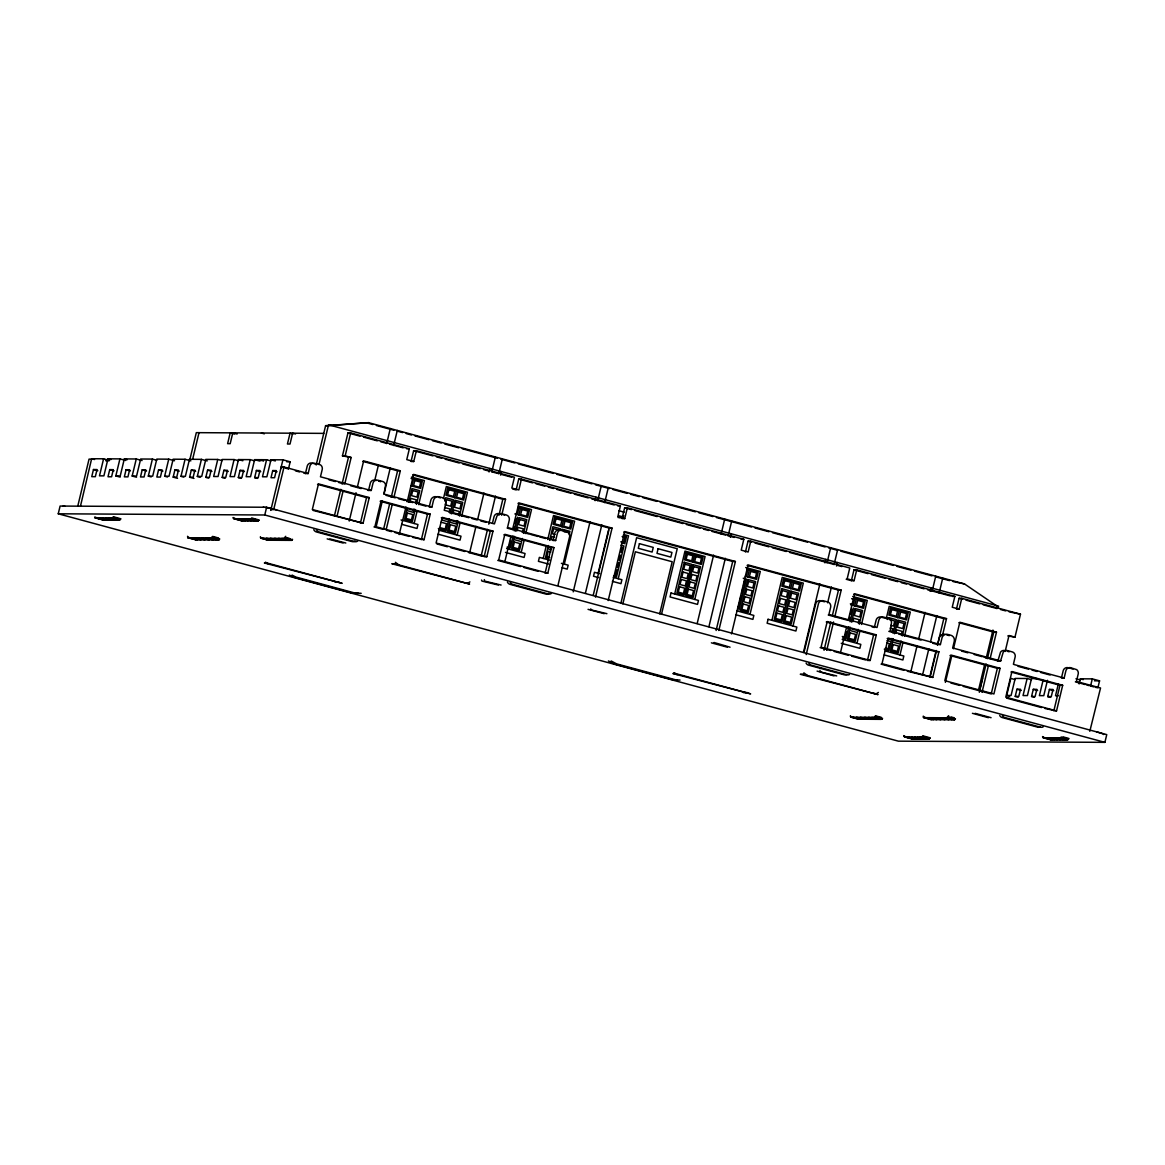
<?xml version="1.0" encoding="UTF-8"?>
<svg xmlns="http://www.w3.org/2000/svg" width="1165" height="1165" viewBox="0 0 1165 1165"><rect width="100%" height="100%" fill="white"/><g stroke="black" fill="none" stroke-linecap="round" stroke-linejoin="round"><path stroke-width="1.5" d="M618.295 517.726L618.921 515.818L622.401 516.648M622.591 517.857L619.853 517.216L619.736 517.974M481.524 580.024L481.931 581.073L498.387 585.034M590.772 608.873L591.179 609.921L606.892 613.678M623.173 516.59L623.814 515.789M58.25 513.794L60.099 506.061L266.625 507.256L1106.75 734.62L1104.901 742.353L898.375 741.158L58.25 513.794L264.775 514.988L1104.901 742.353M77.837 505.858L89.05 459.126L91.758 459.141M80.531 505.872L91.642 458.733L103.583 458.792L109.394 460.364M93.462 469.539L91.758 476.66L95.326 476.689L97.044 469.553L93.462 469.539L97.831 470.718M103.583 458.792L99.491 475.844L103.889 475.859L107.981 458.821L119.922 458.894L125.733 460.466M109.728 469.626L108.01 476.762L111.592 476.776L113.296 469.655L109.728 469.626L114.083 470.806M120.184 477.111L115.83 475.932L119.922 458.894M142.072 460.554L136.261 458.981L124.32 458.908L120.228 475.961L115.83 475.932M126.068 469.728L124.349 476.849L127.932 476.878L129.635 469.743L126.068 469.728L130.422 470.908M136.523 477.213L132.169 476.034L136.261 458.981M142.203 469.815L140.499 476.951L144.067 476.966L145.771 469.844L142.203 469.815L146.572 470.995M151.217 476.907L148.305 476.121L152.397 459.083L156.765 460.262M158.542 469.917L156.838 477.038L160.406 477.068L162.11 469.932L158.542 469.917L162.911 471.097M167.556 477.009L164.644 476.223L168.736 459.17L174.546 460.743M173.177 477.14L174.881 470.005L178.449 470.019L176.745 477.155L173.177 477.14L177.531 478.32M183.895 477.097L180.983 476.31L185.075 459.272L190.885 460.845M189.575 460.757L196.317 432.652L323.783 433.38M192.706 459.01L199.026 432.666M189.589 477.228L191.308 470.107L194.875 470.121L193.157 477.257L189.589 477.228L193.958 478.407M200.234 477.199L197.322 476.412L201.414 459.36L207.224 460.932M205.856 477.33L207.559 470.194L211.127 470.209L209.423 477.344L205.856 477.33L208.753 478.116M222.122 460.641L217.753 459.461L213.661 476.5L218.059 476.529L222.151 459.476L234.092 459.549L238.461 460.728M222.195 477.417L223.898 470.296L227.466 470.31L225.762 477.446L222.195 477.417L225.093 478.203M234.092 459.549L230 476.587L234.398 476.616L238.49 459.578L250.242 459.636L254.596 460.816M238.33 477.519L240.048 470.383L243.616 470.398L241.898 477.534L238.33 477.519L241.242 478.305M250.242 459.636L246.15 476.689L250.533 476.718L254.625 459.665L266.581 459.738L270.935 460.918M254.669 477.606L256.387 470.471L259.955 470.5L258.237 477.621L254.669 477.606L257.582 478.393M261.178 460.714L261.397 459.782A15.145 4.995 -74.9 0 1 262.416 459.782L262.518 459.811A13.995 4.616 -74.9 0 1 263.173 460.175L263.261 460.233A13.252 4.369 -74.9 0 1 263.683 460.699M262.955 461.092L263.173 460.175M266.581 459.738L262.489 476.776L266.872 476.805L270.964 459.767L282.92 459.825L290.172 461.791L288.498 468.767M272.726 470.573L271.008 477.708L274.576 477.723L276.294 470.587L272.726 470.573L277.081 471.752M264.775 514.988L266.625 507.256M270.775 510.387L282.92 459.825M303.788 473.077L305.448 473.529L307.196 466.233A4.252 4.005 -89.7 0 1 310.545 463.029L312.176 463.146M305.448 473.529L308.157 473.543L309.905 466.248A4.252 4.005 -89.7 0 1 313.254 463.044L319.56 464.427A4.267 4.019 -89.7 0 1 322.21 469.553L320.462 476.791L370.295 490.319L371.242 490.436L373.033 483.009A4.252 4.005 -89.7 0 1 377.839 480.198L382.615 481.48A4.252 3.99 -89.7 0 1 385.6 485.033L383.984 494.062L431.909 507.037L433.511 500.368A4.937 4.645 -89.7 0 1 439.001 496.756L442.438 497.673A4.937 4.645 -89.7 0 1 445.875 503.367L444.229 510.27L494.411 523.9L496.8 516.488A4.325 4.063 -89.7 0 1 501.678 513.707L506.513 515.032A4.325 4.063 -89.7 0 1 509.251 520.245L507.532 527.497L555.661 540.516L557.38 533.352A4.412 4.15 -89.7 0 1 562.098 530.075L566.991 531.4A4.412 4.15 -89.7 0 1 569.787 535.973L558.02 585.194M316.196 464.995L325.603 425.691L368.562 422.662L964.504 583.942L998.478 607.082M318.962 464.602L328.312 425.706L368.562 422.662M344.767 484.028L351.146 457.496L342.452 455.865L347.971 432.899L350.68 432.914L409.352 448.802L406.76 459.622L413.75 461.515L416.356 450.695L514.435 477.228L511.828 488.048L518.833 489.955L521.425 479.121L620.421 505.916L617.814 516.736L624.746 518.614L627.338 507.794L743.823 539.308L741.217 550.142L748.148 552.006L750.741 541.186L849.766 567.996L847.173 578.816L854.091 580.68L856.697 569.86L954.849 596.422L952.242 607.242L959.174 609.12L961.766 598.3L1020.482 614.188L1014.977 637.153L1007.783 635.93M342.452 455.865L345.16 455.879L350.68 432.914M334.413 515.862L340.792 489.329M342.059 484.014L348.437 457.481M337.122 515.891L343.063 491.106M349.223 521.046L356.009 492.737M357.291 487.421L363.655 460.889L400.309 470.806L393.93 497.339M360.393 523.216L366.538 497.601L369.247 497.615L363.087 523.231L313.123 510.43M367.587 490.305L368.548 490.421L370.339 482.994A4.252 4.005 -89.7 0 1 375.13 480.184L376.295 480.49M374.781 480.257L378.144 466.233M386.678 443.603L390.29 428.545M393.668 445.496L397.294 430.438M376.018 527.279L382.324 500.979M384.013 493.96L390.333 467.66M383.591 529.172L389.532 504.401M391.236 497.324L397.6 470.791L400.309 470.806M386.285 529.187L392.241 504.416M416.356 450.695L413.648 450.68L411.041 461.5L413.75 461.515M399.187 534.56L405.973 506.993M407.197 501.867L413.619 474.403L505.537 499.275L501.707 515.207M411.755 486.213L413.488 479.033M407.066 509.105L404.604 519.372L412.366 521.469L415.235 509.498M408.711 502.275L411.988 488.601L419.75 490.698L416.473 504.372M410.022 501.838L410.852 498.387L416.269 499.858L415.439 503.295M414.085 508.959L413.284 512.323L407.852 510.853M414.128 523.493L417.012 511.479M418.657 504.605L424.424 480.577L411.449 477.068M421.351 539.715L427.497 514.1L430.205 514.115L424.045 539.73L412.57 537.342M443.472 498.533L446.355 486.519L467.442 492.227L461.675 516.255M444.913 501.154L445.729 497.732L453.491 499.829L450.214 513.503M449.18 512.44L450.01 508.988L444.593 507.532M448.976 518.629L446.108 530.599L438.346 528.502M454.772 497.848L456.491 490.683M450.083 520.755L447.608 531.007L455.384 533.104L458.253 521.148M451.714 513.911L455.005 500.236L462.767 502.348L459.491 516.022M453.039 513.474L453.855 510.037L459.287 511.508L458.457 514.945M457.102 520.595L456.287 523.973L450.87 522.503M457.146 535.128L460.029 523.114M469.67 552.618L475.99 526.318M477.679 519.313L483.985 493.013M489.038 471.971L489.882 468.461M491.747 472.029L495.373 456.986M498.751 473.922L502.363 458.879M481.203 555.734L487.509 529.434M488.776 524.177L495.504 496.13M500.557 475.087L501.401 471.577M492.999 531.109L490.29 531.094L484.13 556.71L486.839 556.724L492.999 531.109L442.234 517.362L436.089 542.992L486.839 556.724M492.416 523.391L494.091 516.474A4.325 4.063 -89.7 0 1 498.969 513.692L501.532 514.391M498.999 515.192L502.829 499.261L505.537 499.275M484.334 579.617L484.64 581.102L501.096 585.048M521.425 479.121L518.716 479.106L516.124 489.926L512.629 488.98M504.94 561.297L510.882 536.526M512.571 529.449L518.949 502.916L612.062 528.109L595.504 597.121M509.28 546.356L510.547 541.026M513.255 529.769L514.085 526.332M514.741 523.566L515.964 518.483M517.537 513.736L518.76 508.624M513.051 535.973L510.183 547.943L507.066 547.099M514.275 530.847L517.566 517.173M518.847 515.192L520.566 508.027M514.551 536.381L511.683 548.351L519.444 550.448L522.328 538.478M515.789 531.255L519.066 517.58L526.842 519.677L523.551 533.352M517.1 530.818L517.93 527.381L523.347 528.837L522.532 532.288M521.206 552.472L524.09 540.458M525.735 533.585L531.517 509.556L518.527 506.047M543.225 558.428L546.108 546.414M547.754 539.541L553.521 515.513L574.607 521.221L564.311 564.137M548.38 545.54L545.511 557.496L548.613 558.341M549.618 540.414L552.894 526.74L560.656 528.837M550.928 539.963L551.759 536.526L554.467 537.269M553.957 547.608L551.249 547.594L545.089 573.209L547.798 573.224L553.957 547.608L504.853 534.313L498.707 559.943L547.798 573.224M561.938 526.857L563.656 519.677M569.117 534.764L569.933 531.342L562.171 529.245M573.224 591.849L590.072 521.716M595.111 500.673L595.956 497.178M597.703 500.702L601.315 485.659M604.708 502.61L608.319 487.553M585.398 593.276L601.81 524.891M598.126 573.282L608.436 530.381M593.218 595.33L609.368 528.095L612.062 528.109M627.338 507.794L624.644 507.78L622.037 518.6L624.746 518.614M608.188 600.543L624.731 531.546L735.392 561.486L718.82 630.498M615.717 575.175L616.999 569.831M617.537 567.603L618.746 562.549M619.285 560.307L620.523 555.137M621.193 552.385L622.416 547.288M618.236 578.728L628.532 535.813L623.508 534.458M620.858 603.383L636.629 537.72L677.244 548.715L661.472 614.377M622.853 603.892L635.362 551.773L672.205 561.748L659.681 613.853M674.681 594.004L684.991 551.103L705.087 556.535L694.791 599.451M692.913 562.302L694.631 555.137M697.18 623.523L713.592 555.152M721.106 534.109L724.717 519.051M728.096 536.002L731.722 520.944M708.917 626.712L725.329 558.326M730.382 537.283L731.227 533.788M716.111 630.483L732.698 561.472L735.392 561.486M745.44 551.992L748.032 541.172L750.741 541.186M731.504 633.92L748.061 564.923L841.188 590.116L834.81 616.664M738.057 608.276L739.338 602.946M739.877 600.718L741.086 595.65M741.624 593.407L742.877 588.252M743.532 585.485L744.755 580.403M746.328 575.656L747.551 570.544M738.96 609.863L746.357 579.092L743.241 578.248M747.639 577.112L749.357 569.933M749.998 614.392L760.294 571.476L745.702 567.53M771.929 620.319L782.225 577.418L803.311 583.126L793.015 626.027M790.642 588.747L792.36 581.583M803.471 652.298L819.898 583.913M824.937 562.884L825.781 559.375M803.981 652.487L815.85 603.295A4.412 4.15 -89.7 0 1 820.364 600.689L824.514 601.795M827.048 562.782L830.674 547.725M806.195 654.57L818.558 603.31A4.412 4.15 -89.7 0 1 823.073 600.703L827.965 602.028A4.412 4.15 -89.7 0 1 830.63 607.315L828.912 614.479L877.041 627.498L878.803 620.246A4.325 4.063 -89.7 0 1 883.551 617.071L888.4 618.367A4.325 4.063 -89.7 0 1 891.429 623.29L890.177 631.008L940.388 644.551L942.063 637.648A4.937 4.645 -89.7 0 1 947.64 634.401L951.062 635.333A4.937 4.645 -89.7 0 1 954.266 641.303L952.664 647.973L1000.575 660.934L1003.225 652.196A4.252 3.99 -89.7 0 1 1007.463 650.594L1012.239 651.89A4.252 4.005 -89.7 0 1 1015.181 656.798L1013.404 664.225L1014.293 664.603L1064.14 678.059L1065.873 670.807A4.267 4.019 -89.7 0 1 1070.504 667.662L1076.664 669.642A4.281 4.034 -89.7 0 1 1078.222 672.249A4.252 4.005 -89.7 0 1 1078.164 674.171L1076.416 681.467L1100.546 687.991L1089.799 731.329M834.053 564.676L837.664 549.618M827.631 602.815L831.417 587.043M836.47 566.001L837.315 562.491M824.034 650.259L830.834 621.95M832.538 614.872L838.48 590.102L841.188 590.116M819.942 670.356L820.291 671.928L836.688 675.918M826.742 650.274L833.543 621.964M846.198 579.267L851.397 580.665L853.989 569.845L856.697 569.86M840.591 652.138L846.533 627.367M848.237 620.29L854.6 593.757L946.519 618.63L942.267 636.323M846.314 631.896L845.033 637.226L842.324 636.498M849.008 620.639L849.838 617.202M850.508 614.436L851.731 609.353M848.804 626.843L845.936 638.813L842.834 637.969M850.042 621.717L853.319 608.043M854.6 606.062L856.319 598.883M850.319 627.251L847.45 639.221L855.212 641.318L858.081 629.348M851.542 622.125L854.833 608.45L862.595 610.547L859.319 624.222M852.867 621.688L853.697 618.251L859.115 619.707L858.285 623.159M856.974 643.342L859.857 631.328M861.503 624.455L867.27 600.426L852.678 596.48M874.405 627.236L876.095 620.231A4.325 4.063 -89.7 0 1 880.842 617.057L884.774 618.105M876.313 634.852L873.619 634.838L867.459 660.453L870.168 660.468L876.313 634.852L827.223 621.557L821.063 647.187L870.168 660.468M886.317 618.382L889.201 606.368L910.287 612.076L904.521 636.105M892.026 632.289L892.856 628.838L890.147 628.11M891.822 638.493L888.953 650.449L884.293 649.196M893.06 633.352L896.336 619.678L888.575 617.581M897.618 617.698L899.336 610.533M893.337 638.901L890.453 650.856L898.23 652.953L901.098 640.998M894.56 633.76L897.836 620.086L905.613 622.197L902.322 635.872M895.885 633.323L896.701 629.886L902.132 631.357L901.302 634.794M899.977 654.978L902.875 642.963M910.768 672.001L917.073 645.701M918.763 638.682L925.068 612.382M930.121 591.339L930.966 587.844M932.131 591.223L935.743 576.165M939.136 593.116L942.747 578.058M922.52 675.176L928.825 648.876M930.515 641.871L936.835 615.571M929.772 676.996L936.15 650.463M937.432 645.148L943.81 618.615L946.519 618.63M932.597 643.211L937.679 644.536L939.354 637.634A4.937 4.645 -89.7 0 1 944.932 634.386M930.078 677.404L936.223 651.774L938.932 651.788L932.786 677.418L907.331 671.244M961.766 598.3L959.072 598.286L956.465 609.106L959.174 609.12M945.383 682.384L951.761 655.851M953.451 648.774L959.829 622.226L996.483 632.144L990.104 658.691M978.513 690.146L984.454 665.404M986.158 658.341L992.959 630.061M979.649 690.175L982.503 678.248M979.328 692.287L986.129 663.977M987.396 658.676L993.774 632.129L996.483 632.144M982.022 692.301L988.401 665.768M983.872 657.133L997.881 660.919L1000.517 652.182A4.252 3.99 -89.7 0 1 1004.754 650.58L1005.235 650.711M1000.065 668.331L950.975 655.05L944.815 680.666L993.92 693.961L1000.065 668.331L997.356 668.317L991.211 693.947L963.149 686.345M1005.177 651.453L1008.992 635.537L1014.977 637.153M1009.604 696.233L1006.706 695.447L1010.798 678.409L1015.152 679.588M1015.225 696.379L1016.943 689.243L1020.511 689.258L1018.793 696.393L1015.225 696.379L1018.137 697.165M1031.491 679.676L1027.137 678.496L1023.045 695.549L1027.428 695.578L1031.52 678.525L1036.646 678.554M1031.564 696.466L1033.282 689.331L1036.85 689.36L1035.132 696.495L1031.564 696.466L1034.476 697.253M1043.068 680.302L1039.384 695.636L1043.767 695.665L1047.451 680.331M1047.714 696.568L1049.417 689.432L1052.985 689.447L1051.281 696.583L1047.714 696.568L1050.612 697.354M1058.388 683.797L1055.519 695.738L1058.446 695.753M1053.83 710.883L1059.975 685.268L1062.684 685.282L1056.539 710.912L1045.078 708.524M1079.125 683.928L1080.348 678.816L1092.289 678.875L1099.556 680.841L1097.881 687.816L1095.435 687.321M1090.615 685.85L1092.289 678.875M260.334 460.685L260.479 460.131A14.053 4.631 -74.9 0 1 261.397 459.782A14.359 4.733 -74.9 0 0 260.479 460.131L260.334 460.219A14.097 4.645 -74.9 0 0 259.547 460.816M280.794 468.694L281.318 466.99L284.027 467.005L308.157 473.543M284.027 467.005L273.673 509.615L270.964 509.6M285.775 536.308L283.867 538.405L260.916 538.259L260.407 536.701M948.66 715.703L946.737 717.8L923.787 717.655L923.292 716.111M187.55 536.293L188.046 537.837L211.447 537.968L212.685 536.424L218.496 537.997M850.421 715.689L850.916 717.232L874.318 717.363L875.556 715.834L881.366 717.407M194.817 538.74L195.749 539.817L218.714 539.934L219.704 538.885M260.581 537.924L268.183 540.225L291.585 540.356L292.575 539.308M857.688 718.135L858.183 719.198L881.133 719.344L882.589 718.281M923.452 717.32L931.053 719.621L954.455 719.752L955.46 718.703M98.996 518.309L94.642 517.129L95.457 518.032L111.709 518.134L113.602 516.823L120.869 518.789L118.976 520.1L102.724 519.998L101.908 519.095M903.88 735.61L904.841 737.081L921.486 737.183L922.986 735.872L930.252 737.838L928.345 739.149L912.108 739.047L911.278 738.144M1049.913 739.032L1050.655 739.848L1067.3 739.935L1068.96 738.494L1063.15 736.921M469.888 581.903L467.835 583.214L465.228 582.879M878.381 692.447L876.328 693.772L873.721 693.423M233.146 517.508L234.413 518.847L250.664 518.935L251.917 518.032L259.183 520.012L257.523 520.901L241.286 520.799L240.543 519.983M1042.529 736.557L1043.782 737.896L1060.034 737.969L1061.3 737.081L1068.553 739.047M343.107 543.006L327.161 538.885M345.801 543.021L329.87 538.9M604.184 613.664L588.048 609.353M727.339 647.187L711.378 642.832M730.047 647.201L714.014 642.498M833.98 675.904L817.102 671.113M988.371 717.684L972.411 713.315M991.08 717.698L975.12 713.344M338.855 582.005L335.083 582.136M747.348 692.563L743.576 692.68M358.5 593.305L352.398 593.072L292.968 576.981L289.371 575.059M361.194 593.32L355.107 593.087L295.677 576.995L292.08 575.073M677.331 680.054L673.312 679.909L613.882 663.846L608.421 660.948M680.04 680.069L676.02 679.923L616.576 663.861L611.13 660.963M64.745 506.091L63.361 506.105A10.791 0.888 13.5 0 0 63.099 506.222M325.603 425.691L328.312 425.706M406.643 448.787L409.352 448.802M152.397 459.083L140.659 459.01L136.567 476.048L132.169 476.034M168.736 459.17L156.794 459.097L152.702 476.15L148.305 476.121M185.075 459.272L173.134 459.199L169.042 476.237L164.644 476.223M201.414 459.36L189.473 459.287L185.381 476.339L180.983 476.31M217.753 459.461L205.812 459.389L201.72 476.427L197.322 476.412M105.724 460.728L109.146 460.757M286.765 461.777L290.172 461.791M368.548 490.421L371.242 490.436M617.712 505.901L620.421 505.916M431.909 507.037L429.201 507.023L430.802 500.353A4.937 4.645 -89.7 0 1 436.293 496.741L436.89 496.887M741.115 539.293L743.823 539.308M555.661 540.516L552.953 540.502L554.671 533.337A4.412 4.15 -89.7 0 1 559.404 530.06L561.457 530.614M851.397 580.665L854.091 580.68M964.504 583.942L953.028 581.553M952.14 596.407L954.849 596.422M1020.482 614.188L1009.152 611.843M937.679 644.536L940.388 644.551M998.172 660.686L1000.881 660.701M997.881 660.919L1000.575 660.934M1064.14 678.059L1061.431 678.045L1063.179 670.792A4.267 4.019 -89.7 0 1 1067.795 667.647L1069.907 668.215M1027.137 678.496L1015.181 678.438L1011.089 695.476L1006.706 695.447M1094.43 680.811L1099.556 680.841M276.76 509.993L272.625 508.945A10.82 0.888 13.5 0 0 265.445 507.489M365.868 422.647L372.873 424.541M376.382 425.502L393.901 430.235M397.411 431.196L402.668 432.608M406.177 433.555L411.434 434.982M414.944 435.928L428.968 439.729M432.463 440.676L441.229 443.05M444.739 443.996L458.762 447.797M462.257 448.743L497.324 458.224M500.819 459.17L514.843 462.971M518.352 463.918L553.404 473.412M556.914 474.359L570.937 478.145M574.432 479.092L591.966 483.839M595.475 484.786L609.499 488.586M612.994 489.533L627.018 493.334M630.527 494.28L639.294 496.654M642.789 497.601L656.812 501.387M660.322 502.348L695.374 511.828M698.884 512.775L712.907 516.576M716.417 517.522L751.469 527.002M754.964 527.963L768.987 531.75M772.497 532.696L790.03 537.444M793.525 538.39L807.549 542.191M811.058 543.138L825.082 546.938M828.592 547.885L837.344 550.259M840.853 551.205L893.438 565.433M896.948 566.379L910.957 570.18M914.467 571.127L932 575.874M935.495 576.821L949.519 580.607M328.53 424.788L998.667 606.164M347.971 432.899L360.058 436.176M363.509 437.108L377.314 440.836M380.766 441.768L385.935 443.181M389.387 444.113L403.192 447.841M413.648 450.68L432.914 455.894M436.409 456.84L441.666 458.253M445.176 459.199L459.185 463M462.68 463.947L480.198 468.679M483.708 469.641L488.95 471.053M492.46 472L497.717 473.427M501.212 474.373L511.726 477.213M518.716 479.106L532.609 482.878M536.089 483.81L544.769 486.154M548.249 487.101L553.462 488.514M556.928 489.446L570.821 493.217M574.301 494.149L588.194 497.906M591.66 498.853L614.232 504.955M624.644 507.78L631.474 509.629M634.896 510.547L657.133 516.576M660.555 517.493L682.952 523.566M686.374 524.483L700.063 528.182M703.485 529.114L708.611 530.497M712.033 531.429L725.722 535.128M729.144 536.06L734.27 537.444M748.032 541.172L751.512 542.118M754.993 543.05L768.885 546.822M772.366 547.754L786.258 551.511M789.739 552.458L833.164 564.21M836.645 565.156L841.858 566.569M853.989 569.845L868.012 573.646M871.522 574.593L885.531 578.379M889.041 579.34L897.807 581.699M901.317 582.66L906.574 584.073M910.069 585.019L924.093 588.82M927.602 589.767L950.392 595.941M959.072 598.286L962.523 599.218M965.974 600.15L979.794 603.892M983.245 604.824L997.051 608.567M1000.517 609.499L1005.686 610.897M618.935 510.751L624.207 512.178M295.517 433.992L292.619 433.205L290.012 444.025L287.435 444.011L290.041 433.191L292.939 433.977M261.382 433.031L264.339 433.817M345.16 455.879L351.146 457.496M362.694 461.34L397.6 470.791M412.658 474.854L502.829 499.261M518.003 503.367L609.368 528.095M623.756 531.997L732.698 561.472M747.115 565.375L838.48 590.102M853.639 594.208L943.81 618.615M958.868 622.692L993.774 632.129M411.07 478.393L422.298 481.422L420.623 488.412L410.997 485.82M518.163 507.372L529.376 510.401L527.701 517.406L514.872 513.925M623.129 535.784L626.493 536.686L624.804 543.676L621.44 542.774M746.94 569.292L758.167 572.321L756.493 579.325L745.265 576.282M853.916 598.242L865.144 601.271L863.469 608.276L850.639 604.795M622.139 536.614L624.95 537.371L623.726 542.468L620.916 541.71M851.615 598.708L854.527 599.494L853.304 604.606L850.377 603.819M237.136 434.035L232.782 432.856L230.189 443.676L227.612 443.661L230.204 432.841L234.558 434.021M620.989 545.162L623.959 545.963L616.562 576.733L613.606 575.932M313.676 463.553L316.429 464.296M378.509 481.101L379.906 481.465A4.252 3.99 -89.7 0 1 380.664 481.757M438.579 497.353L439.729 497.659A4.937 4.645 -89.7 0 1 440.414 497.906M563.554 531.167L564.297 531.386A4.412 4.15 -89.7 0 1 565.025 531.75M946.694 634.867L948.368 635.318A4.937 4.645 -89.7 0 1 949.213 635.682M1007.274 651.264L1009.196 651.788M1070.985 668.506L1073.067 669.103M559.069 530.148L553.637 528.677L552.414 533.774L555.122 534.502M562.913 531.196L568.331 532.653M889.317 619.532L894.735 621.003L893.511 626.086L890.803 625.343M270.964 459.767L275.333 460.947M1080.348 678.816L1083.246 679.603M1075.95 678.787L1080.305 679.967M254.625 459.665L258.994 460.845M281.318 466.99L283.721 467.646M285.265 468.068L288.367 468.898M295.429 470.82L299.594 471.942M329.054 479.863L335.404 481.582M338.593 482.456L343.748 483.854M350.65 485.718L361.15 488.557M386.066 495.343L395.285 497.834M398.503 498.707L404.954 500.455M406.57 500.892L412.847 502.596M419.225 504.314L425.895 506.12M453.738 513.619L461.107 515.614M462.578 516.008L468.825 517.697M471.956 518.542L477.199 519.969M480.694 520.915L485.922 522.328M507.168 528.124L512.76 529.624M522.24 532.201L529.245 534.094M530.992 534.56L537.982 536.453M539.497 536.861L545.569 538.507M828.242 615.004L839.659 618.105M841.188 618.513L848.164 620.406M871.988 626.857L874.332 627.484M888.822 631.357L891.516 632.085M898.477 633.978L916.593 638.886M918.064 639.279L921.02 640.08M961.591 651.104L967.882 652.808M974.202 654.512L982.27 656.696M1018.035 666.336L1028.535 669.176M1031.986 670.108L1037.141 671.506M1040.593 672.438L1050.131 675.016M1075.368 681.889L1085.11 684.525M1086.523 684.918L1089.377 685.69M1090.79 686.068L1093.891 686.899M238.49 459.578L242.844 460.757M369.247 497.615L318.482 483.883L312.337 509.498L363.087 523.231M430.205 514.115L381.101 500.819L374.955 526.449L424.045 539.73M938.932 651.788L888.181 638.056L882.021 663.671L932.786 677.418M1062.684 685.282L1011.934 671.55L1005.774 697.165L1056.539 710.912M317.535 484.334L366.538 497.601M380.154 501.285L427.497 514.1M441.287 517.828L490.29 531.094M503.906 534.779L551.249 547.594M826.262 622.023L873.619 634.838M887.22 638.507L936.223 651.774M950.014 655.502L997.356 668.317M1010.972 672.001L1059.975 685.268M441.593 519.983L447.025 521.454M514.945 539.832L520.362 541.303M548.759 548.992L551.467 549.72M850.698 630.702L856.115 632.173M887.148 640.575L889.856 641.303M893.715 642.352L899.132 643.823M256.387 470.471L260.742 471.65M441.069 522.211L446.486 523.682L445.205 529.026L439.788 527.556M550.943 551.948L548.234 551.22L546.953 556.55L549.662 557.292M886.623 642.803L889.332 643.531L888.05 648.876L885.342 648.133M240.048 470.383L244.402 471.563M1049.417 689.432L1053.772 690.612M223.898 470.296L228.267 471.476M1033.282 689.331L1037.636 690.51M401.037 519.954L417.973 524.527L417.026 528.473L401.794 524.352M438.972 530.221L460.99 536.177L460.044 540.123L438.025 534.167M506.615 548.526L525.066 553.506L524.119 557.452L505.479 552.414M549.705 560.19L539.366 557.38L538.419 561.326L548.584 564.078M561.384 563.35L568.156 565.171L567.209 569.117L562.127 567.748M599.611 573.69L594.456 572.292L593.509 576.238L598.65 577.636M613.212 577.374L621.906 579.719L620.96 583.665L612.382 581.35M736.921 610.853L753.842 615.426L752.896 619.372L735.974 614.8M842.193 639.337L860.819 644.376L859.872 648.322L841.246 643.284M885.211 650.987L903.836 656.026L902.89 659.972L884.264 654.934M207.559 470.194L211.928 471.374M1016.943 689.243L1021.297 690.423M191.308 470.107L195.662 471.286M174.881 470.005L179.25 471.184M124.32 458.908L127.218 459.694M373.994 526.9L382.761 529.274M386.27 530.221L391.542 531.648M395.037 532.594L409.075 536.395M436.875 543.924L447.375 546.764M450.884 547.71L464.879 551.496M468.388 552.443L482.383 556.244M497.746 560.394L520.551 566.569M524.046 567.515L538.084 571.316M820.116 647.638L830.63 650.492M834.14 651.439L848.178 655.225M851.673 656.186L865.712 659.972M881.075 664.137L903.822 670.297M950.873 683.025L959.654 685.399M1006.575 698.097L1041.583 707.577M107.981 458.821L110.879 459.607M91.642 458.733L94.54 459.52M251.494 518.483L258.761 520.449M1060.878 737.532L1068.145 739.498M251.072 518.774L258.339 520.74M1060.456 737.824L1067.723 739.79M250.664 518.935L257.931 520.901M1060.034 737.969L1067.3 739.935M250.257 518.935L257.523 520.901M1059.626 737.984L1066.892 739.95M248.873 518.935L256.14 520.901M1058.257 737.984L1065.524 739.95M246.616 518.92L253.883 520.886M1055.985 737.969L1063.252 739.935M243.82 518.906L251.087 520.871M1053.189 737.955L1060.456 739.921M240.849 518.891L248.101 520.857M1050.218 737.926L1057.485 739.891M238.053 518.862L245.305 520.828M1047.422 737.911L1054.689 739.877M233.277 518.017L243.048 520.828M1042.646 737.066L1052.417 739.862M233.466 518.41L240.718 520.376M1042.835 737.46L1050.102 739.426M233.714 518.687L241.679 520.813M1043.083 737.736L1051.048 739.862M951.339 717.043L954.237 717.829M286.765 537.735L289.677 538.521M949.635 717.13L954.004 718.31M285.061 537.735L292.328 539.701M947.931 717.145L955.198 719.111M284.813 538.055L292.065 540.021M947.684 717.465L954.951 719.431M284.551 538.288L291.818 540.254M947.422 717.684L954.688 719.65M283.867 538.405L291.585 540.356M946.737 717.8L954.455 719.752M281.915 538.39L289.182 540.356M944.786 717.786L952.053 719.752M278.697 538.361L285.964 540.327M941.568 717.771L948.834 719.737M274.722 538.346L281.988 540.312M937.592 717.742L944.859 719.708M270.498 538.317L277.765 540.283M933.369 717.713L940.636 719.679M266.523 538.303L273.79 540.269M929.393 717.698L936.66 719.664M260.479 537.604L270.571 540.24M923.35 716.999L933.442 719.65M260.727 538.143L268.62 540.24M923.597 717.538L931.49 719.635M212.452 536.919L218.263 538.492M875.323 716.315L881.133 717.888M212.19 537.327L219.457 539.293M875.075 716.723L882.327 718.688M211.943 537.648L219.209 539.613M874.813 717.043L882.08 719.009M211.447 537.968L218.947 539.832M874.318 717.363L881.818 719.227M210.996 537.982L218.263 539.948M873.867 717.378L881.133 719.344M209.045 537.968L216.311 539.934M871.915 717.363L879.182 719.329M205.826 537.953L213.093 539.919M868.697 717.349L875.963 719.315M201.851 537.924L209.118 539.89M864.736 717.32L871.988 719.286M197.628 537.895L204.894 539.861M860.498 717.305L867.765 719.271M193.652 537.88L200.919 539.846M856.523 717.276L863.789 719.242M187.609 537.182L197.701 539.817M850.479 716.577L860.586 719.227M113.238 517.318L120.505 519.284M187.711 537.502L194.977 539.468M850.581 716.897L857.848 718.863M922.622 736.367L929.888 738.333M187.856 537.72L195.749 539.817M850.727 717.116L858.62 719.213M112.859 517.726L120.126 519.692M922.243 736.775L929.51 738.741M112.481 517.988L119.747 519.954M921.85 737.037L929.117 739.003M112.102 518.134L119.369 520.1M921.486 737.183L928.753 739.149M111.709 518.134L118.976 520.1M921.093 737.183L928.345 739.149M110.34 518.134L117.607 520.1M919.709 737.183L926.976 739.149M108.068 518.119L115.335 520.085M917.452 737.168L924.719 739.134M105.272 518.105L112.539 520.071M914.656 737.154L921.923 739.12M102.302 518.09L109.568 520.056M911.671 737.139L918.937 739.105M99.506 518.076L106.772 520.041M908.875 737.11L916.141 739.076M904.011 736.178L909.821 737.751M97.234 518.061L104.501 520.027M906.618 737.11L913.884 739.076M94.846 517.566L102.112 519.532M904.215 736.615L911.481 738.581M95.122 517.872L103.132 520.012M904.491 736.921L912.501 739.061M1096.76 731.926L1100.255 732.931A10.82 0.888 13.5 0 1 1103.677 734.533M807.374 675.467L803.865 672.86M398.881 564.923L395.372 562.316M677.229 674.724L673.982 672.7M268.736 564.18L265.489 562.156M316.472 529.696A4.704 4.427 -89.7 0 0 318.948 531.91L354.903 541.652A4.252 4.005 -89.7 0 0 357.786 541.026M510.095 582.092A4.704 4.427 -89.7 0 0 512.585 584.32L548.526 594.048A4.252 4.005 -89.7 0 0 551.409 593.422M548.7 593.407A4.252 4.005 -89.7 0 1 545.832 594.034L509.877 584.306A4.704 4.427 -89.7 0 1 507.387 582.078M355.077 541.011A4.252 4.005 -89.7 0 1 352.194 541.623L316.239 531.895A4.704 4.427 -89.7 0 1 313.764 529.682M503.819 515.017A4.325 4.063 -89.7 0 1 504.562 515.352M1043.083 726.945A4.704 4.427 -89.7 0 1 1040.622 727.222L1004.667 717.494A4.252 4.005 -89.7 0 1 1002.424 715.485M849.445 674.535A4.704 4.427 -89.7 0 1 846.984 674.826L811.044 665.099A4.252 4.005 -89.7 0 1 808.787 663.089M806.078 663.074A4.252 4.005 -89.7 0 0 808.335 665.069L844.275 674.812A4.704 4.427 -89.7 0 0 846.737 674.52M999.716 715.47A4.252 4.005 -89.7 0 0 1001.958 717.48L1037.913 727.208A4.704 4.427 -89.7 0 0 1040.374 726.916M886.23 618.542A4.325 4.063 -89.7 0 1 887.555 619.46M263.144 507.241A10.733 0.874 13.5 0 1 264.135 507.314M414.813 480.49L413.59 485.601L419.473 487.203L420.696 482.092L414.813 480.49M407.328 513.081L406.046 518.425L411.463 519.881L412.745 514.551L407.328 513.081M412.73 490.552L411.507 495.635L416.939 497.106L418.162 492.009L412.73 490.552M447.68 488.295L445.991 495.285L463.641 500.062L465.316 493.072L447.68 488.295M446.472 499.683L445.248 504.765L450.68 506.236L451.904 501.154L446.472 499.683M448.86 489.708L447.637 494.819L453.476 496.392L454.7 491.295L448.86 489.708M457.83 492.14L456.593 497.237L462.49 498.838L463.714 493.727L457.83 492.14M450.331 524.731L449.049 530.06L454.481 531.531L455.763 526.187L450.331 524.731M455.748 502.188L454.525 507.27L459.942 508.741L461.165 503.659L455.748 502.188M521.891 509.484L520.668 514.581L526.551 516.182L527.774 511.071L521.891 509.484M514.406 542.06L513.124 547.404L518.542 548.875L519.823 543.531L514.406 542.06M519.808 519.532L518.6 524.614L524.017 526.085L525.24 521.003L519.808 519.532M554.846 517.304L553.157 524.294L570.806 529.07L572.481 522.066L554.846 517.304M556.025 518.716L554.802 523.828L560.642 525.4L561.865 520.289L556.025 518.716M564.996 521.134L563.758 526.245L569.656 527.847L570.879 522.736L564.996 521.134M639.41 543.662L638.289 548.307L652.138 552.05L653.245 547.404L639.41 543.662M658.094 548.715L656.987 553.36L670.822 557.103L671.943 552.458L658.094 548.715M671.011 593.014L670.064 596.961L697.515 604.387L698.461 600.441L671.011 593.014M686.229 552.851L684.554 559.841L701.359 564.399L703.048 557.409L686.229 552.851M684.263 562.287L676.88 593.058L684.292 595.067L691.675 564.297L684.263 562.287M679.544 586.767L678.263 592.097L683.433 593.495L684.714 588.165L679.544 586.767M681.292 579.471L680.083 584.539L685.253 585.937L686.462 580.869L681.292 579.471M683.083 572.073L681.831 577.228L687 578.626L688.238 573.471L683.083 572.073M684.962 564.224L683.739 569.306L688.908 570.704L690.131 565.622L684.962 564.224M687.35 554.263L686.127 559.36L691.69 560.86L692.913 555.763L687.35 554.263M693.102 564.676L685.719 595.446L693.117 597.456L700.514 566.685L693.102 564.676M695.884 556.564L694.66 561.676L700.282 563.19L701.505 558.093L695.884 556.564M688.384 589.155L687.102 594.485L692.272 595.883L693.554 590.553L688.384 589.155M690.131 581.859L688.923 586.927L694.092 588.325L695.301 583.272L690.131 581.859M691.908 574.462L690.67 579.617L695.84 581.015L697.078 575.86L691.908 574.462M693.801 566.612L692.578 571.695L697.748 573.093L698.971 568.01L693.801 566.612M747.857 579.5L740.474 610.271L748.236 612.368L755.619 581.597L747.857 579.5M750.682 571.389L749.459 576.5L755.342 578.102L756.566 572.991L750.682 571.389M743.197 603.98L741.916 609.324L747.333 610.795L748.614 605.451L743.197 603.98M744.945 596.698L743.721 601.752L749.153 603.222L750.362 598.169L744.945 596.698M746.721 589.301L745.484 594.456L750.901 595.927L752.139 590.757L746.721 589.301M748.6 581.452L747.377 586.534L752.808 588.005L754.032 582.908L748.6 581.452M768.07 619.285L767.123 623.231L795.913 631.022L796.86 627.076L768.07 619.285M783.55 579.194L781.861 586.184L799.51 590.961L801.185 583.971L783.55 579.194M781.599 588.631L774.215 619.401L781.977 621.498L789.36 590.728L781.599 588.631M776.938 613.11L775.657 618.455L781.074 619.926L782.356 614.581L776.938 613.11M778.686 605.829L777.463 610.897L782.895 612.353L784.103 607.3L778.686 605.829M780.463 598.431L779.225 603.587L784.642 605.057L785.88 599.888L780.463 598.431M782.341 590.582L781.118 595.665L786.55 597.135L787.773 592.053L782.341 590.582M784.744 580.607L783.506 585.718L789.346 587.291L790.569 582.194L784.744 580.607M790.875 591.136L783.492 621.906L791.253 624.003L798.637 593.247L790.875 591.136M793.7 583.039L792.462 588.15L798.36 589.738L799.583 584.626L793.7 583.039M786.2 615.63L784.919 620.96L790.351 622.43L791.632 617.086L786.2 615.63M787.962 608.334L786.739 613.402L792.171 614.872L793.38 609.805L787.962 608.334M789.739 600.936L788.501 606.091L793.918 607.562L795.156 602.407L789.739 600.936M791.618 593.087L790.394 598.169L795.826 599.64L797.035 594.558L791.618 593.087M857.658 600.339L856.421 605.451L862.318 607.052L863.542 601.941L857.658 600.339M850.159 632.93L848.877 638.274L854.309 639.745L855.591 634.401L850.159 632.93M855.576 610.402L854.353 615.484L859.77 616.955L860.993 611.858L855.576 610.402M890.511 608.145L888.837 615.135L906.472 619.911L908.161 612.921L890.511 608.145M891.706 609.557L890.482 614.669L896.307 616.241L897.545 611.144L891.706 609.557M900.662 611.989L899.438 617.101L905.321 618.688L906.559 613.576L900.662 611.989M893.176 644.58L891.895 649.91L897.312 651.381L898.594 646.036L893.176 644.58M898.594 622.037L897.37 627.12L902.788 628.59L904.011 623.508L898.594 622.037M267.091 563.015L264.382 563.001L342.146 583.33L267.091 563.015M394.527 563.744L391.819 563.729L469.582 584.058L394.527 563.744M675.584 673.559L672.875 673.545L750.639 693.874L675.584 673.559M803.02 674.287L800.311 674.273L878.075 694.602L803.02 674.287"/></g></svg>
